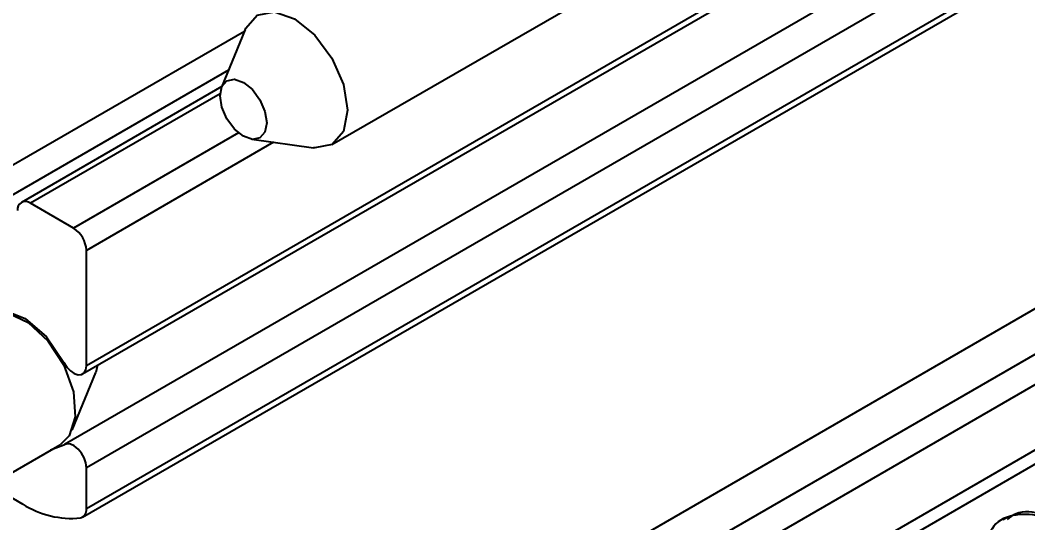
# Model space of a CAD drawing. Extents: x 0 to 10.8, y -12.5 to 0.
# Drawn here: x 5.614 to 6.45, y -8.431 to -8.014 of the extents above; entities that cross this region are included whole.
import ezdxf
from ezdxf import colors
from ezdxf.entities.mleader import LeaderData, LeaderLine
from ezdxf.math import Vec2, Vec3

# ---------------------------------------------------------------- set-up
doc = ezdxf.new("R2010")
doc.units = 0
doc.header["$LTSCALE"] = 0.5
doc.header["$MEASUREMENT"] = 0
for name, color, linetype in [('FAB DWG', 221, 'CONTINUOUS'), ('Hardware', 242, 'CONTINUOUS'), ('Housing', 150, 'CONTINUOUS')]:
    doc.layers.add(name, color=color, linetype=linetype)
doc.styles.get("Standard").update_dxf_attribs({"font": 'arial.ttf'})

msp = doc.modelspace()

# ---------------------------------------------------------------- linework, layer by layer
at = {"layer": 'Hardware', "linetype": 'Continuous', "lineweight": 25, "transparency": 16777216}
for p, q in [((5.8728, -8.11748), (6.36919, -7.83092)), ((5.80085, -8.02208), (5.7813, -8.06988)), ((5.80627, -8.11313), (5.85744, -8.12011)), ((5.85859, -8.12025), (5.85744, -8.12011)), ((5.65733, -8.35432), (5.67687, -8.30652)), ((5.34503, -8.54084), (5.64737, -8.3663)), ((6.43167, -8.42692), (6.42891, -8.42851))]:
    msp.add_line(p, q, dxfattribs=at)
at = {"layer": 'Hardware', "linetype": 'Continuous', "lineweight": 25, "transparency": 16777216, "flags": 128}
for points in [[(5.80085, -8.02208), (5.80129, -8.02105), (5.81079, -8.0101), (5.82501, -8.00733), (5.84178, -8.01315), (5.85856, -8.02669), (5.87279, -8.04587), (5.8823, -8.06778), (5.88564, -8.08908), (5.88231, -8.10653), (5.87281, -8.11748), (5.85859, -8.12025), (5.85859, -8.12025)], [(5.7815, -8.08652), (5.78003, -8.07712), (5.7815, -8.06942), (5.78569, -8.06459), (5.79196, -8.06337), (5.79937, -8.06594), (5.80677, -8.07191), (5.81305, -8.08037), (5.81724, -8.09004), (5.81872, -8.09944), (5.81725, -8.10714), (5.81306, -8.11197), (5.80678, -8.11319), (5.79938, -8.11063), (5.79198, -8.10465), (5.7857, -8.09619), (5.7815, -8.08652)], [(5.58538, -8.25891), (5.58881, -8.25733), (5.60395, -8.25689), (5.62099, -8.26493), (5.63732, -8.28023), (5.65046, -8.30045), (5.65842, -8.32253), (5.65997, -8.3431), (5.65489, -8.35903), (5.64737, -8.3663)], [(5.6781, -8.30073), (5.67804, -8.30157), (5.67687, -8.30652)]]:
    msp.add_lwpolyline(points, dxfattribs=at)
at = {"layer": 'Hardware', "linetype": 'Continuous', "lineweight": 25, "transparency": 16777216}
for points, knots in [([(6.52628, -8.48334), (6.52082, -8.47415), (6.50974, -8.45552), (6.48614, -8.43424), (6.46206, -8.42262), (6.44272, -8.42056), (6.43487, -8.42647), (6.43248, -8.42828)], [0, 0, 0, 0, 0.223495, 0.452872, 0.673155, 0.900538, 1, 1, 1, 1]), ([(6.52352, -8.48494), (6.51805, -8.47573), (6.50696, -8.45708), (6.48347, -8.43597), (6.45897, -8.42372), (6.43673, -8.42359), (6.42205, -8.43046), (6.41832, -8.43948), (6.41754, -8.44135)], [0, 0, 0, 0, 0.1882323, 0.3814187, 0.566947, 0.7584535, 0.94996, 1, 1, 1, 1])]:
    msp.add_open_spline(points, degree=3, knots=knots, dxfattribs=at)
at = {"layer": 'Housing', "linetype": 'Continuous', "lineweight": 25, "transparency": 16777216}
for p, q in [((6.83976, -7.62505), (5.66918, -8.30081)), ((5.66607, -8.30768), (6.84195, -7.62886)), ((6.86253, -7.66689), (5.65107, -8.36625)), ((6.86286, -7.69626), (5.66918, -8.38536)), ((5.66607, -8.42638), (6.86286, -7.73549)), ((6.86286, -7.73041), (5.66918, -8.41951)), ((6.86286, -8.01855), (5.58173, -8.75814)), ((5.80014, -8.02381), (5.57112, -8.15602)), ((5.78703, -8.05587), (5.58173, -8.17439)), ((6.86287, -8.05629), (5.61441, -8.777)), ((5.78149, -8.06942), (5.61527, -8.16538)), ((5.78009, -8.0753), (5.62277, -8.16612)), ((6.86286, -8.0816), (5.62573, -8.79578)), ((5.79537, -8.10782), (5.65857, -8.18679)), ((5.82433, -8.1156), (5.66918, -8.20517)), ((6.86287, -8.13575), (5.62573, -8.84993)), ((5.6174, -8.8663), (6.86286, -8.1473)), ((5.65857, -8.18679), (5.62277, -8.16612)), ((5.66918, -8.30081), (5.66918, -8.20517)), ((5.65056, -8.36659), (5.63944, -8.37088)), ((5.66918, -8.41951), (5.66918, -8.38536)), ((5.58927, -8.39984), (5.61638, -8.41549))]:
    msp.add_line(p, q, dxfattribs=at)
at = {"layer": 'Housing', "linetype": 'Continuous', "lineweight": 25, "transparency": 16777216, "flags": 128}
for points in [[(5.57744, -8.26349), (5.58514, -8.25676), (5.60055, -8.25451), (5.61851, -8.26164), (5.63613, -8.27699), (5.65056, -8.29809)], [(5.65056, -8.29809), (5.653, -8.3019), (5.65595, -8.30505), (5.65914, -8.30725), (5.66228, -8.30831), (5.66508, -8.30812), (5.66729, -8.3067), (5.66869, -8.30419), (5.66918, -8.30081)], [(5.66918, -8.38536), (5.66869, -8.38142), (5.66729, -8.37728), (5.66508, -8.37332), (5.66228, -8.36991), (5.65914, -8.36734), (5.65595, -8.36586), (5.653, -8.3656), (5.65056, -8.36659)]]:
    msp.add_lwpolyline(points, dxfattribs=at)
at = {"layer": 'Housing', "linetype": 'Continuous', "lineweight": 25, "transparency": 16777216}
for centre, radius, start, end in [((5.61863, -8.1712), 0.00655, 50.79776, 189.21287), ((5.64615, -8.20621), 0.02305, 2.6061, 57.39394), ((5.65679, -8.35281), 0.07458, 237.19147, 275.76327), ((5.66255, -8.42053), 0.00671, 284.90179, 8.70558)]:
    msp.add_arc(centre, radius, start, end, dxfattribs=at)

# ---------------------------------------------------------------- leaders
at = {"layer": 'FAB DWG', "transparency": 16777216}
ml = msp.add_multileader_mtext('Standard', dxfattribs=at)
ml.set_content('"T" MUST BE FACING \\PTOWARDS CONNECTION', color=256)
ml.set_leader_properties()
ml.build(insert=Vec2(0, 0))
ml.multileader.update_dxf_attribs({"dogleg_length": 0.36, "arrow_head_size": 0.35})
ctx = ml.context
ctx.base_point, ctx.char_height, ctx.arrow_head_size, ctx.landing_gap_size, ctx.plane_origin = Vec3(5.44535, -10.20305), 0.25, 0.35, 0.09, Vec3(6.71921, -13.81665)
notes = []
notes.append((ctx, [(1, (1, 1, 0), (5.08535, -10.20305), (1, 0), 0.36, [(1, [(4.27157, -9.9012), (7.14092, -8.18602)], 0, [])])]))
ctx.mtext.insert, ctx.mtext.flow_direction = Vec3(5.53535, -10.07592), 5
for ctx, leaders in notes:
    for number, flags, end, landing, length, lines in leaders:
        leader = LeaderData()
        leader.index, (leader.has_last_leader_line, leader.has_dogleg_vector, leader.attachment_direction) = number, flags
        leader.last_leader_point, leader.dogleg_vector, leader.dogleg_length = Vec3(end), Vec3(landing), length
        for number, points, colour, breaks in lines:
            line = LeaderLine()
            line.index, line.vertices, line.color, line.breaks = number, Vec3.list(points), colors.encode_raw_color(colour), breaks
            leader.lines.append(line)
        ctx.leaders.append(leader)

doc.saveas('drawing.dxf')
